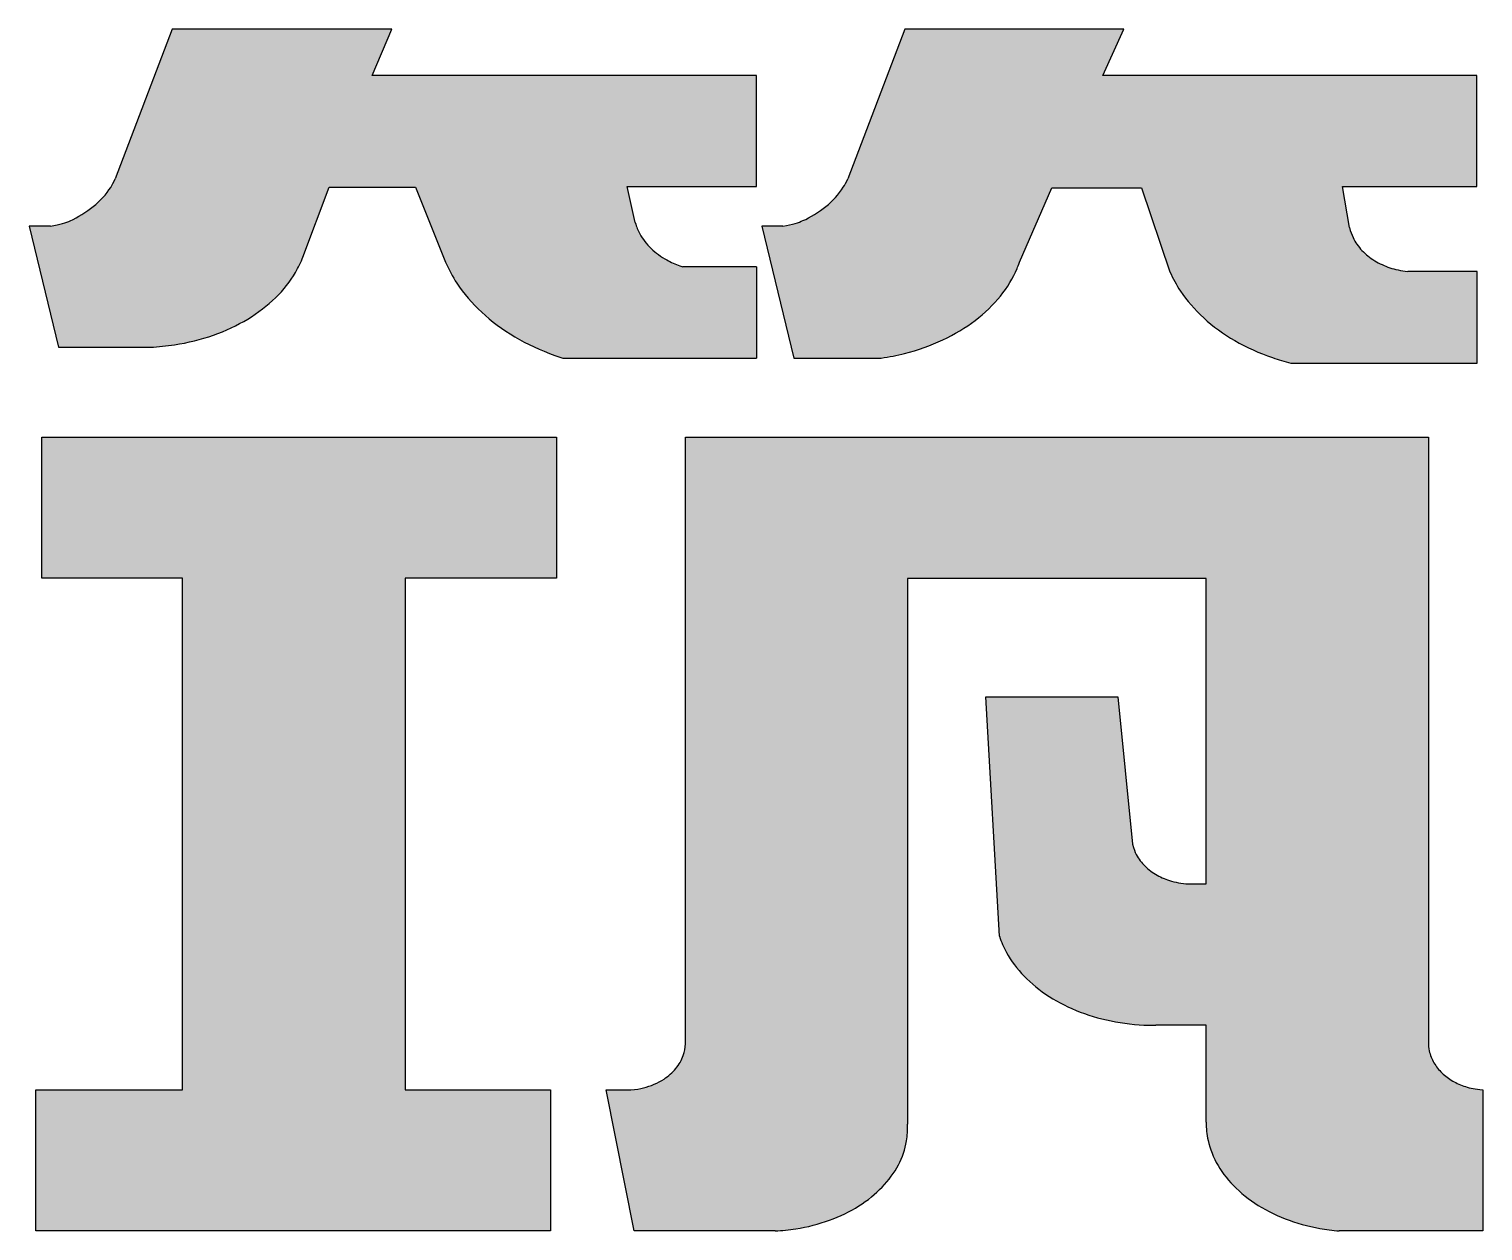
# Model space of a CAD drawing. Extents: x -173215 to 463891, y -864580 to -620646.
# Drawn here: x -131315.3 to -131037.2, y -701336.2 to -701106.4 of the extents above; entities that cross this region are included whole.
import ezdxf

# ---------------------------------------------------------------- set-up
doc = ezdxf.new("R2010")
doc.units = 0
doc.header["$LTSCALE"] = 500
doc.header["$MEASUREMENT"] = 0
doc.layers.get('0').update_dxf_attribs({"linetype": 'CONTINUOUS'})
doc.layers.add('WALL', color=6, linetype='CONTINUOUS')
doc.layers.add('图框', color=4, linetype='CONTINUOUS')

# ---------------------------------------------------------------- blocks, each defined once
blk = doc.blocks.new('A3')
h = blk.add_hatch(color=0)
h.dxf.hatch_style = 1
edge = h.paths.add_edge_path()
edge.add_line((500350.7362476825, 391799.809424124), (500252.4344645858, 391799.809424124))
edge.add_line((500252.4344645858, 391799.809424124), (500258.0016742373, 391812.8942579019))
edge.add_line((500258.0016742373, 391812.8942579019), (500200.4233490197, 391812.8942579019))
edge.add_line((500200.4233490197, 391812.8942579019), (500185.4919817294, 391770.7561525796))
edge.add_spline(control_points=[(500185.4919817296, 391770.7561525801), (500185.0648699941, 391769.7523328283), (500184.6944477793, 391769.0303950408), (500183.0891259094, 391766.319845086), (500181.5340263399, 391764.4946143008), (500177.8840096221, 391761.3514562349), (500175.6026984995, 391759.8251389228), (500172.5845146954, 391758.4450409476), (500170.9933196267, 391757.8367935419), (500168.4392073708, 391757.3886021954)], knot_values=[1.913981991887256, 1.913981991887256, 1.913981991887256, 1.913981991887256, 2.0205364968593, 2.0205364968593, 2.32667950183281, 2.32667950183281, 2.632822506806321, 2.632822506806321, 2.805678692886974, 2.805678692886974, 2.805678692886974, 2.805678692886974], degree=3, periodic=0)
edge.add_line((500168.4392073708, 391757.3886021954), (500162.8381512276, 391757.3886021954))
edge.add_line((500162.8381512276, 391757.3886021954), (500171.2704529793, 391720.2404973428))
edge.add_line((500171.2704529793, 391720.2404973428), (500194.258721563, 391720.2404973428))
edge.add_spline(control_points=[(500194.258721563, 391720.2404973428), (500196.3356983431, 391720.5662575588), (500198.38354502, 391721.0025241932), (500203.9028708186, 391722.4990515804), (500207.2717576499, 391723.7826231156), (500213.5151583958, 391726.9228202238), (500216.3891558347, 391728.7791000956), (500221.4864247461, 391732.9421245944), (500223.7093516237, 391735.2482201917), (500227.3989190877, 391740.1658669903), (500228.8657670232, 391742.7766240212), (500230.1275260596, 391745.9706307523), (500230.3121320927, 391746.4762772335), (500230.5692643956, 391747.2180648338)], knot_values=[1.764384329628812, 1.764384329628812, 1.764384329628812, 1.764384329628812, 1.897574443698574, 1.897574443698574, 2.132054227379785, 2.132054227379785, 2.366534011060996, 2.366534011060996, 2.601013794742208, 2.601013794742208, 2.835493578423419, 2.835493578423419, 2.879303614321371, 2.879303614321371, 2.879303614321371, 2.879303614321371], degree=3, periodic=0)
edge.add_line((500230.5692643956, 391747.2180648338), (500239.1053960189, 391768.2161002401))
edge.add_line((500239.1053960189, 391768.2161002401), (500262.6241784958, 391768.21610024))
edge.add_line((500262.6241784958, 391768.21610024), (500270.1092045364, 391744.5479810276))
edge.add_spline(control_points=[(500270.1092045359, 391744.5479810286), (500270.8532098537, 391742.6923271146), (500271.7732274854, 391740.8732915264), (500274.5200321245, 391736.4298056546), (500276.5708034689, 391733.8794787516), (500281.3750144038, 391729.18150617), (500284.1282822807, 391727.0345103433), (500290.20333859, 391723.2726456037), (500293.524703665, 391721.6581782289), (500298.6098076169, 391719.78114494), (500300.2152985754, 391719.2652389858), (500301.8510680695, 391718.814817949)], knot_values=[3.451972412912792, 3.451972412912792, 3.451972412912792, 3.451972412912792, 3.600855896273806, 3.600855896273806, 3.827267717809241, 3.827267717809241, 4.053679539344676, 4.053679539344676, 4.280091360880111, 4.280091360880111, 4.380902964429768, 4.380902964429768, 4.380902964429768, 4.380902964429768], degree=3, periodic=0)
edge.add_line((500301.8510680693, 391718.814817949), (500350.7770691944, 391718.814817949))
edge.add_line((500350.7770691944, 391718.814817949), (500350.7770691945, 391744.6453747216))
edge.add_line((500350.7770691945, 391744.6453747216), (500332.6194340185, 391744.6453747214))
edge.add_spline(control_points=[(500332.6194340184, 391744.6453747214), (500330.6663993344, 391744.8661487424), (500329.2543734913, 391745.2014573335), (500326.4813353379, 391746.1854543704), (500325.1270032026, 391746.8501288008), (500322.6455462347, 391748.4790671042), (500321.5182945992, 391749.4438225316), (500319.5873570913, 391751.6353993659), (500318.7842562207, 391752.8631482919), (500317.8213154489, 391755.0114029612), (500317.5333693259, 391755.8753414472), (500317.2933338234, 391756.9933359866)], knot_values=[3.316736117374385, 3.316736117374385, 3.316736117374385, 3.316736117374385, 3.572670030109532, 3.572670030109532, 3.842337916763282, 3.842337916763282, 4.112005803417031, 4.112005803417031, 4.38167369007078, 4.38167369007078, 4.550841131400879, 4.550841131400879, 4.550841131400879, 4.550841131400879], degree=3, periodic=0)
edge.add_line((500317.2933338234, 391756.9933359866), (500315.4494417706, 391768.5553204695))
edge.add_line((500315.4494417706, 391768.5553204695), (500350.7362476825, 391768.5553204695))
edge.add_line((500350.7362476825, 391768.5553204695), (500350.7362476825, 391799.809424124))
edge = h.paths.add_edge_path()
edge.add_line((500161.4454889844, 391799.8157869889), (500060.5138619012, 391799.815786989))
edge.add_line((500060.5138619012, 391799.815786989), (500065.6728564327, 391812.887497358))
edge.add_line((500065.6728564327, 391812.887497358), (500007.9558789501, 391812.887497358))
edge.add_line((500007.9558789501, 391812.887497358), (499993.0245116599, 391770.7493920357))
edge.add_spline(control_points=[(499993.02451166, 391770.7493920362), (499992.5973999246, 391769.7455722844), (499992.2269777097, 391769.0236344969), (499990.62165584, 391766.3130845421), (499989.0665562705, 391764.4878537569), (499985.4165395526, 391761.344695691), (499983.13522843, 391759.8183783789), (499980.1170446259, 391758.4382804037), (499978.5258495572, 391757.8300329979), (499975.9717373013, 391757.3818416515)], knot_values=[1.913981991887256, 1.913981991887256, 1.913981991887256, 1.913981991887256, 2.0205364968593, 2.0205364968593, 2.32667950183281, 2.32667950183281, 2.632822506806321, 2.632822506806321, 2.805678692886974, 2.805678692886974, 2.805678692886974, 2.805678692886974], degree=3, periodic=0)
edge.add_line((499975.9717373013, 391757.3818416515), (499970.3706811582, 391757.3818416515))
edge.add_line((499970.3706811582, 391757.3818416515), (499978.1027325639, 391723.3186564381))
edge.add_line((499978.1027325639, 391723.3186564381), (500002.3855160219, 391723.319593503))
edge.add_spline(control_points=[(500002.3855160223, 391723.3195935031), (500004.4729015435, 391723.4248038848), (500006.5504224415, 391723.6461460991), (500012.1209515667, 391724.5578147264), (500015.5516490491, 391725.4726493876), (500022.0187774144, 391727.9145492635), (500025.0546465025, 391729.4413677734), (500030.554170945, 391733.0004653303), (500033.0173300148, 391735.0322120046), (500037.2400004396, 391739.4628206783), (500038.9994106847, 391741.8608332469), (500041.1415100656, 391745.7797382771), (500041.7903987693, 391747.2261388051), (500042.3134001381, 391748.6948025258)], knot_values=[-1.507879923776892, -1.507879923776892, -1.507879923776892, -1.507879923776892, -1.369006521677572, -1.369006521677572, -1.129812443247005, -1.129812443247005, -0.8906183648164383, -0.8906183648164383, -0.6514242863858715, -0.6514242863858715, -0.4122302079553046, -0.4122302079553046, -0.2775329996258096, -0.2775329996258096, -0.2775329996258096, -0.2775329996258096], degree=3, periodic=0)
edge.add_line((500042.3134001381, 391748.6948025258), (500049.1960194584, 391768.3791486505))
edge.add_line((500049.1960194584, 391768.3791486505), (500071.8995836061, 391768.3791486505))
edge.add_line((500071.8995836061, 391768.3791486505), (500079.8071321857, 391747.2345748204))
edge.add_spline(control_points=[(500079.8071321857, 391747.2345748204), (500080.6098585349, 391745.2094518323), (500081.6040427562, 391743.224431906), (500084.5486243971, 391738.4180996901), (500086.7299050916, 391735.6736649769), (500091.8343768496, 391730.6079696513), (500094.7574042578, 391728.2873309713), (500101.2075281786, 391724.2027578747), (500104.7342178267, 391722.4392183817), (500109.1691457467, 391720.7392390877), (500109.8718364544, 391720.4840568581), (500110.5812125763, 391720.2404973428)], knot_values=[0.3070766519094694, 0.3070766519094694, 0.3070766519094694, 0.3070766519094694, 0.4557100273031296, 0.4557100273031296, 0.6784638092544576, 0.6784638092544576, 0.9012175912057856, 0.9012175912057856, 1.123971373157114, 1.123971373157114, 1.165392732405084, 1.165392732405084, 1.165392732405084, 1.165392732405084], degree=3, periodic=0)
edge.add_line((500110.5812125763, 391720.2404973428), (500161.4454889844, 391720.2404973428))
edge.add_line((500161.4454889844, 391720.2404973428), (500161.4454889844, 391745.9799856127))
edge.add_line((500161.4454889844, 391745.9799856127), (500142.0904625133, 391745.9799856129))
edge.add_line((500142.0904625133, 391745.9799856129), (500141.3106573218, 391746.244189597))
edge.add_spline(control_points=[(500141.3106573221, 391746.2441895969), (500140.1290317965, 391746.6963774536), (500138.9927663443, 391747.2428002469), (500136.3996873705, 391748.7810185276), (500135.0085443, 391749.864199858), (500132.6003608788, 391752.3448960612), (500131.5837609993, 391753.7433260839), (500130.3410186822, 391756.1766185993), (500129.9612878105, 391757.1388732079), (500129.616445475, 391758.3952298527)], knot_values=[0.2221374783906633, 0.2221374783906633, 0.2221374783906633, 0.2221374783906633, 0.4139965354346743, 0.4139965354346743, 0.6864343173637044, 0.6864343173637044, 0.9588720992927346, 0.9588720992927346, 1.124615314517874, 1.124615314517874, 1.124615314517874, 1.124615314517874], degree=3, periodic=0)
edge.add_line((500129.616445475, 391758.3952298527), (500127.4875028208, 391768.5704322735))
edge.add_line((500127.4875028208, 391768.5704322735), (500161.4454889844, 391768.5704322735))
edge.add_line((500161.4454889844, 391768.5704322735), (500161.4454889844, 391799.8157869889))
h.paths.add_polyline_path([(500108.9448016607, 391697.9582519457), (499973.7457529049, 391697.9582519457), (499973.7457529047, 391658.2713640388), (500010.7187816536, 391658.2713640388), (500010.7187816536, 391514.1609370724), (499972.163567406, 391514.1609370724), (499972.163567406, 391474.4338835814), (500107.3415015867, 391474.4338835815), (500107.3415015867, 391514.1609370724), (500069.1522733084, 391514.1609370724), (500069.1522733083, 391658.2713640388), (500108.9448016607, 391658.2713640388)])
h = blk.add_hatch(color=0)
h.dxf.hatch_style = 1
edge = h.paths.add_edge_path()
edge.add_line((500337.9999359444, 391697.9204724362), (500142.8383090024, 391697.9204724362))
edge.add_line((500142.8383090024, 391697.9204724362), (500142.8383090023, 391527.129471858))
edge.add_spline(control_points=[(500142.8383090023, 391527.1294718573), (500142.8007537989, 391526.0127329059), (500142.5995785238, 391524.9021746598), (500141.8042496073, 391522.5015642116), (500141.1215874806, 391521.2433748238), (500139.3926953956, 391519.0009148798), (500138.3478003097, 391518.015278125), (500135.5741582963, 391516.0512352253), (500133.7361365276, 391515.2136289327), (500130.8293181593, 391514.441050507), (500129.8351971364, 391514.2637994317), (500128.4513456605, 391514.149802059)], knot_values=[1.689656553801314, 1.689656553801314, 1.689656553801314, 1.689656553801314, 1.921912904370324, 1.921912904370324, 2.215497155447602, 2.215497155447602, 2.509081406524881, 2.509081406524881, 2.91286968239028, 2.91286968239028, 3.11476382032298, 3.11476382032298, 3.11476382032298, 3.11476382032298], degree=3, periodic=0)
edge.add_line((500128.4513456605, 391514.149802059), (500122.0173378873, 391514.149802059))
edge.add_line((500122.0173378873, 391514.149802059), (500129.3040673984, 391474.423146247))
edge.add_line((500129.3040673984, 391474.423146247), (500166.3918674408, 391474.423146247))
edge.add_spline(control_points=[(500166.3918674408, 391474.423146247), (500168.2146746208, 391474.5144561964), (500170.0284632843, 391474.7111408222), (500174.8705246179, 391475.5238624323), (500177.8409236319, 391476.340211271), (500183.4135837089, 391478.5161162437), (500186.0152481335, 391479.8753924616), (500190.6874330468, 391483.0320834747), (500192.7574459175, 391484.8288710456), (500196.2521119809, 391488.7266049089), (500197.6767871091, 391490.8265780173), (500199.8246922816, 391495.1923437113), (500200.548854087, 391497.4576213821), (500201.0958288231, 391501.2773862375), (500201.1932629581, 391502.8094906984), (500201.173265973, 391504.5253178105)], knot_values=[-1.50826705253531, -1.50826705253531, -1.50826705253531, -1.50826705253531, -1.363988265852988, -1.363988265852988, -1.11673340194326, -1.11673340194326, -0.8694785380335325, -0.8694785380335325, -0.6222236741238045, -0.6222236741238045, -0.3749688102140766, -0.3749688102140766, -0.1277139463043486, -0.1277139463043486, 0.0368966947681475, 0.0368966947681475, 0.0368966947681475, 0.0368966947681475], degree=3, periodic=0)
edge.add_line((500201.173265973, 391504.5253178105), (500201.1732659729, 391658.1810908944))
edge.add_line((500201.1732659729, 391658.1810908944), (500279.6283803768, 391658.1810908944))
edge.add_line((500279.6283803768, 391658.1810908944), (500279.6283803769, 391572.1424847262))
edge.add_line((500279.6283803769, 391572.1424847262), (500275.5515703323, 391572.1424847262))
edge.add_spline(control_points=[(500275.5515703344, 391572.1424847261), (500273.828098754, 391572.1755858107), (500272.1100465621, 391572.445858026), (500269.1571404556, 391573.3538224248), (500267.8929201229, 391573.9103825965), (500265.5583788725, 391575.3115375483), (500264.487855576, 391576.1566112186), (500262.633843931, 391578.1058818508), (500261.8508231905, 391579.2111330331), (500260.8944886677, 391581.1619820886), (500260.6027825208, 391581.9483974489), (500260.2900031027, 391583.3749950261)], knot_values=[0.2010898266228165, 0.2010898266228165, 0.2010898266228165, 0.2010898266228165, 0.5440312813197916, 0.5440312813197916, 0.8207353863225986, 0.8207353863225986, 1.097439491325406, 1.097439491325406, 1.374143596328212, 1.374143596328212, 1.546793372678302, 1.546793372678302, 1.546793372678302, 1.546793372678302], degree=3, periodic=0)
edge.add_line((500260.2900031027, 391583.3749950261), (500256.4421676604, 391624.826267712))
edge.add_line((500256.4421676604, 391624.826267712), (500221.7549724725, 391624.826267712))
edge.add_line((500221.7549724725, 391624.826267712), (500225.3195045989, 391557.3888265563))
edge.add_spline(control_points=[(500225.3195045989, 391557.3888265563), (500225.7904082204, 391555.8384270633), (500226.4096943373, 391554.3097466793), (500228.3696414335, 391550.4872158236), (500229.9214602889, 391548.2474425842), (500233.6782874797, 391544.0832895609), (500235.8832823723, 391542.1597041344), (500240.8355150411, 391538.7564291217), (500243.5823294434, 391537.2772653393), (500249.4627194068, 391534.8651214663), (500252.5957905981, 391533.9323919449), (500259.063628897, 391532.6777645195), (500262.3979088211, 391532.3559606746), (500265.93661357, 391532.350385103), (500266.1399611713, 391532.3512346022), (500266.3830117321, 391532.3534511206)], knot_values=[3.379943311272359, 3.379943311272359, 3.379943311272359, 3.379943311272359, 3.530851130451408, 3.530851130451408, 3.766764801760415, 3.766764801760415, 4.002678473069421, 4.002678473069421, 4.238592144378428, 4.238592144378428, 4.474505815687435, 4.474505815687435, 4.710419486996441, 4.710419486996441, 4.724802264451266, 4.724802264451266, 4.724802264451266, 4.724802264451266], degree=3, periodic=0)
edge.add_line((500266.3830117321, 391532.3534511206), (500279.6283803769, 391532.3534511206))
edge.add_line((500279.6283803769, 391532.3534511206), (500279.6283803769, 391505.0586054164))
edge.add_spline(control_points=[(500279.6283803769, 391505.0586054164), (500279.6073579395, 391503.3029898512), (500279.7721829792, 391501.5948200822), (500280.6197014761, 391497.5006811285), (500281.4926027215, 391495.1319946767), (500283.9684466888, 391490.5907703539), (500285.5721990662, 391488.4189115866), (500289.4423189969, 391484.416797764), (500291.7085806577, 391482.5875005779), (500296.7757301618, 391479.407552607), (500299.576064696, 391478.0574769951), (500305.5347456594, 391475.939976002), (500308.6924809574, 391475.1728005605), (500312.8080549508, 391474.6047100296), (500313.6957696868, 391474.5066895647), (500314.5868747084, 391474.4326905442)], knot_values=[3.131879078550427, 3.131879078550427, 3.131879078550427, 3.131879078550427, 3.305709349233814, 3.305709349233814, 3.552873153424535, 3.552873153424535, 3.800036957615257, 3.800036957615257, 4.047200761805978, 4.047200761805978, 4.2943645659967, 4.2943645659967, 4.541528370187422, 4.541528370187422, 4.60895885110196, 4.60895885110196, 4.60895885110196, 4.60895885110196], degree=3, periodic=0)
edge.add_line((500314.5868747079, 391474.4326905442), (500352.3226560965, 391474.4326905442))
edge.add_line((500352.3226560965, 391474.4326905442), (500352.3226560965, 391514.1493956996))
edge.add_spline(control_points=[(500352.1870146413, 391514.1657092209), (500350.395526137, 391514.3247701385), (500349.0205671102, 391514.6230726694), (500346.5480803172, 391515.4778491632), (500345.4367859541, 391516.0003029997), (500343.3741041879, 391517.2773207814), (500342.4225926999, 391518.0321969861), (500340.747920724, 391519.7531644984), (500340.0250063171, 391520.7199013982), (500338.8821932036, 391522.8189579852), (500338.4634041617, 391523.9515624964), (500338.0662864249, 391525.9193015143), (500337.9897110711, 391526.7329952131), (500338.0002737818, 391527.5456554104)], knot_values=[3.131194870954566, 3.131194870954566, 3.131194870954566, 3.131194870954566, 3.414867651241892, 3.414867651241892, 3.66557266302944, 3.66557266302944, 3.916277674816989, 3.916277674816989, 4.166982686604538, 4.166982686604538, 4.417687698392087, 4.417687698392087, 4.588155578702738, 4.588155578702738, 4.588155578702738, 4.588155578702738], degree=3, periodic=0)
edge.add_line((500338.0002737818, 391527.5456554104), (500337.9999359444, 391697.9204724362))
at = {"layer": 'WALL', "color": 0}
for p, q in [((500007.9558789501, 391812.887497358), (499993.02451166, 391770.7493920362)), ((500065.6728564327, 391812.887497358), (500007.9558789501, 391812.887497358)), ((500060.5138619012, 391799.815786989), (500065.6728564327, 391812.887497358)), ((500200.4233490197, 391812.8942579019), (500185.4919817296, 391770.7561525801)), ((500258.0016742373, 391812.8942579019), (500200.4233490197, 391812.8942579019)), ((500252.4344645858, 391799.809424124), (500258.0016742373, 391812.8942579019)), ((500161.4454889844, 391799.8157869889), (500060.5138619012, 391799.815786989)), ((500161.4454889844, 391768.5704322735), (500161.4454889844, 391799.8157869889)), ((500350.7362476825, 391799.809424124), (500252.4344645858, 391799.809424124)), ((500350.7362476825, 391768.5553204695), (500350.7362476825, 391799.809424124)), ((500042.3097321751, 391748.6843121225), (500049.1960194584, 391768.3791486505)), ((500049.1960194584, 391768.3791486505), (500071.8995836061, 391768.3791486505)), ((500071.8995836061, 391768.3791486505), (500079.8071321857, 391747.2345748204)), ((500129.616445475, 391758.3952298527), (500127.4875028208, 391768.5704322735)), ((500127.4875028208, 391768.5704322735), (500161.4454889844, 391768.5704322735)), ((500230.5692643956, 391747.2180648338), (500239.1053960189, 391768.2161002401)), ((500239.1053960189, 391768.2161002401), (500262.6241784958, 391768.21610024)), ((500262.6241784958, 391768.21610024), (500270.1092045362, 391744.5479810279)), ((500315.4494417706, 391768.5553204695), (500350.7362476825, 391768.5553204695)), ((500317.2933338234, 391756.9933359866), (500315.4494417706, 391768.5553204695)), ((499975.9717373013, 391757.3818416515), (499970.3706811582, 391757.3818416515)), ((499970.3706811582, 391757.3818416515), (499978.1027325639, 391723.3186564381)), ((500162.8381512276, 391757.3886021954), (500171.2704529793, 391720.2404973428)), ((500168.4392073708, 391757.3886021954), (500162.8381512276, 391757.3886021954)), ((500141.3106573221, 391746.2441895969), (500142.0904625133, 391745.9799856129)), ((500161.4454889845, 391745.9799856127), (500142.0904625133, 391745.9799856129)), ((500161.4454889844, 391745.9799856129), (500161.4454889844, 391720.2404973427)), ((500350.7770691945, 391744.6453747216), (500332.6194340184, 391744.6453747214)), ((500350.7770691944, 391718.814817949), (500350.7770691945, 391744.6453747216)), ((499978.1027325639, 391723.3186564381), (500002.4844510914, 391723.3195973209)), ((500110.5812125763, 391720.2404973428), (500161.4454889844, 391720.2404973428)), ((500171.2704529793, 391720.2404973428), (500194.258721563, 391720.2404973428)), ((500301.8510680695, 391718.814817949), (500350.7770691944, 391718.814817949)), ((499973.7457529047, 391658.2713640388), (499973.7457529049, 391697.9582519457)), ((499973.7457529049, 391697.9582519457), (500108.9448016607, 391697.9582519457)), ((500108.9448016607, 391697.9582519457), (500108.9448016607, 391658.2713640388)), ((500142.8383090023, 391527.1294718573), (500142.8383090024, 391697.9204724362)), ((500142.8383090024, 391697.9204724362), (500337.9999359444, 391697.9204724362)), ((500337.9999359444, 391697.9204724362), (500338.0002737818, 391527.5456554104)), ((500010.7187816536, 391658.2713640388), (499973.7457529047, 391658.2713640388)), ((500010.7187816536, 391514.1609370724), (500010.7187816536, 391658.2713640388)), ((500108.9448016607, 391658.2713640388), (500069.1522733083, 391658.2713640388)), ((500069.1522733083, 391658.2713640388), (500069.1522733084, 391514.1609370724)), ((500279.6283803768, 391658.1810908944), (500201.1732659729, 391658.1810908944)), ((500201.1732659729, 391658.1810908944), (500201.173265973, 391504.5253178105)), ((500279.6283803769, 391572.1424847262), (500279.6283803768, 391658.1810908944)), ((500221.7549724725, 391624.826267712), (500256.4421676604, 391624.826267712)), ((500225.3195045989, 391557.3888265563), (500221.7549724725, 391624.826267712)), ((500256.4421676604, 391624.826267712), (500260.2900031027, 391583.3749950261)), ((500275.5515703345, 391572.1424847262), (500279.6283803769, 391572.1424847262)), ((500279.6283803769, 391532.3534511206), (500266.3830117321, 391532.3534511206)), ((500279.6283803769, 391505.0586054164), (500279.6283803769, 391532.3534511206)), ((499972.163567406, 391474.4338835814), (499972.163567406, 391514.1609370724)), ((499972.163567406, 391514.1609370724), (500010.7187816536, 391514.1609370724)), ((500069.1522733084, 391514.1609370724), (500107.3415015867, 391514.1609370724)), ((500107.3415015867, 391514.1609370724), (500107.3415015867, 391474.4338835815)), ((500129.3040673984, 391474.423146247), (500122.0173378873, 391514.149802059)), ((500122.0173378873, 391514.149802059), (500128.4513456605, 391514.149802059)), ((500352.1870146413, 391514.1657092209), (500352.3226560965, 391514.1657092209)), ((500352.3226560965, 391514.1657092209), (500352.3226560965, 391474.4326905442)), ((500107.3415015867, 391474.4338835815), (499972.163567406, 391474.4338835814)), ((500166.3918674408, 391474.423146247), (500129.3040673982, 391474.423146247)), ((500352.3226560965, 391474.4326905442), (500314.5868747084, 391474.4326905442))]:
    blk.add_line(p, q, dxfattribs=at)
for points, knots in [([(499975.9717373013, 391757.3818416515), (499978.5258495572, 391757.8300329979), (499980.1170446259, 391758.4382804037), (499983.13522843, 391759.8183783789), (499985.4165395526, 391761.344695691), (499989.0665562705, 391764.4878537569), (499990.62165584, 391766.3130845421), (499992.2269777097, 391769.0236344969), (499992.5973999246, 391769.7455722844), (499993.02451166, 391770.7493920362)], [1.913981991887255, 1.913981991887255, 1.913981991887255, 1.913981991887255, 2.086838177967909, 2.086838177967909, 2.392981182941419, 2.392981182941419, 2.69912418791493, 2.69912418791493, 2.805678692886974, 2.805678692886974, 2.805678692886974, 2.805678692886974]), ([(500168.4392073708, 391757.3886021954), (500170.9933196267, 391757.8367935419), (500172.5845146954, 391758.4450409476), (500175.6026984995, 391759.8251389228), (500177.8840096221, 391761.3514562349), (500181.5340263399, 391764.4946143008), (500183.0891259094, 391766.319845086), (500184.6944477793, 391769.0303950408), (500185.0648699941, 391769.7523328283), (500185.4919817296, 391770.7561525801)], [1.913981991887255, 1.913981991887255, 1.913981991887255, 1.913981991887255, 2.086838177967909, 2.086838177967909, 2.392981182941419, 2.392981182941419, 2.69912418791493, 2.69912418791493, 2.805678692886974, 2.805678692886974, 2.805678692886974, 2.805678692886974]), ([(500129.616445475, 391758.3952298527), (500129.9612878105, 391757.1388732079), (500130.3410186822, 391756.1766185993), (500131.5837609993, 391753.7433260839), (500132.6003608788, 391752.3448960612), (500135.0085443, 391749.864199858), (500136.3996873705, 391748.7810185276), (500138.9927663443, 391747.2428002469), (500140.1290317965, 391746.6963774536), (500141.3106573221, 391746.2441895969)], [0.2221374783906633, 0.2221374783906633, 0.2221374783906633, 0.2221374783906633, 0.3878806936158026, 0.3878806936158026, 0.6603184755448328, 0.6603184755448328, 0.9327562574738629, 0.9327562574738629, 1.124615314517874, 1.124615314517874, 1.124615314517874, 1.124615314517874]), ([(500317.2933338234, 391756.9933359866), (500317.5333693259, 391755.8753414472), (500317.8213154489, 391755.0114029612), (500318.7842562207, 391752.8631482919), (500319.5873570913, 391751.6353993659), (500321.5182945992, 391749.4438225316), (500322.6455462347, 391748.4790671042), (500325.1270032026, 391746.8501288008), (500326.4813353379, 391746.1854543704), (500329.2543734913, 391745.2014573335), (500330.6663993344, 391744.8661487424), (500332.6194340184, 391744.6453747214)], [3.316736117374385, 3.316736117374385, 3.316736117374385, 3.316736117374385, 3.485903558704483, 3.485903558704483, 3.755571445358232, 3.755571445358232, 4.025239332011981, 4.025239332011981, 4.294907218665731, 4.294907218665731, 4.550841131400879, 4.550841131400879, 4.550841131400879, 4.550841131400879]), ([(500002.2900385499, 391723.3148624867), (500004.4095479334, 391723.4180812605), (500006.51922692, 391723.6410406634), (500012.1209515667, 391724.5578147264), (500015.5516490491, 391725.4726493876), (500022.0187774144, 391727.9145492635), (500025.0546465025, 391729.4413677734), (500030.554170945, 391733.0004653303), (500033.0173300148, 391735.0322120046), (500037.2400004396, 391739.4628206783), (500038.9994106847, 391741.8608332469), (500041.1432287749, 391745.7828826031), (500041.7932885057, 391747.23258168), (500042.3168926731, 391748.7046156624)], [-1.50999713956545, -1.50999713956545, -1.50999713956545, -1.50999713956545, -1.369006521677572, -1.369006521677572, -1.129812443247005, -1.129812443247005, -0.8906183648164383, -0.8906183648164383, -0.6514242863858715, -0.6514242863858715, -0.4122302079553046, -0.4122302079553046, -0.2772330086703283, -0.2772330086703283, -0.2772330086703283, -0.2772330086703283]), ([(500079.8071321857, 391747.2345748204), (500080.6098585349, 391745.2094518323), (500081.6040427562, 391743.224431906), (500084.5486243971, 391738.4180996901), (500086.7299050916, 391735.6736649769), (500091.8343768496, 391730.6079696513), (500094.7574042578, 391728.2873309713), (500101.2075281786, 391724.2027578747), (500104.7342178267, 391722.4392183817), (500109.1691457467, 391720.7392390877), (500109.8718364544, 391720.4840568581), (500110.5812125763, 391720.2404973428)], [0.3070766519094694, 0.3070766519094694, 0.3070766519094694, 0.3070766519094694, 0.4557100273031296, 0.4557100273031296, 0.6784638092544576, 0.6784638092544576, 0.9012175912057856, 0.9012175912057856, 1.123971373157114, 1.123971373157114, 1.165392732405084, 1.165392732405084, 1.165392732405084, 1.165392732405084]), ([(500194.258721563, 391720.2404973428), (500196.3356983431, 391720.5662575588), (500198.38354502, 391721.0025241932), (500203.9028708186, 391722.4990515804), (500207.2717576499, 391723.7826231156), (500213.5151583958, 391726.9228202238), (500216.3891558347, 391728.7791000956), (500221.4864247461, 391732.9421245944), (500223.7093516237, 391735.2482201917), (500227.3989190877, 391740.1658669903), (500228.8657670232, 391742.7766240212), (500230.1275260596, 391745.9706307523), (500230.3121320927, 391746.4762772335), (500230.5692643956, 391747.2180648338)], [1.764384329628812, 1.764384329628812, 1.764384329628812, 1.764384329628812, 1.897574443698574, 1.897574443698574, 2.132054227379785, 2.132054227379785, 2.366534011060996, 2.366534011060996, 2.601013794742208, 2.601013794742208, 2.835493578423419, 2.835493578423419, 2.879303614321371, 2.879303614321371, 2.879303614321371, 2.879303614321371]), ([(500270.1092045359, 391744.5479810286), (500270.8532098537, 391742.6923271146), (500271.7732274854, 391740.8732915264), (500274.5200321245, 391736.4298056546), (500276.5708034689, 391733.8794787516), (500281.3750144038, 391729.18150617), (500284.1282822807, 391727.0345103433), (500290.20333859, 391723.2726456037), (500293.524703665, 391721.6581782289), (500298.6098076169, 391719.78114494), (500300.2152985754, 391719.2652389858), (500301.8510680695, 391718.814817949)], [3.451972412912792, 3.451972412912792, 3.451972412912792, 3.451972412912792, 3.600855896273806, 3.600855896273806, 3.827267717809241, 3.827267717809241, 4.053679539344676, 4.053679539344676, 4.280091360880111, 4.280091360880111, 4.380902964429768, 4.380902964429768, 4.380902964429768, 4.380902964429768]), ([(500260.2900031027, 391583.3749950261), (500260.6027825208, 391581.9483974489), (500260.8944886677, 391581.1619820886), (500261.8508231905, 391579.2111330331), (500262.633843931, 391578.1058818508), (500264.487855576, 391576.1566112186), (500265.5583788725, 391575.3115375483), (500267.8929201229, 391573.9103825965), (500269.1571404556, 391573.3538224248), (500272.1100465621, 391572.445858026), (500273.828098754, 391572.1755858107), (500275.5515703344, 391572.1424847261)], [0.2010898266228165, 0.2010898266228165, 0.2010898266228165, 0.2010898266228165, 0.3737396029729061, 0.3737396029729061, 0.650443707975713, 0.650443707975713, 0.92714781297852, 0.92714781297852, 1.203851917981327, 1.203851917981327, 1.546793372678302, 1.546793372678302, 1.546793372678302, 1.546793372678302]), ([(500225.3195045989, 391557.3888265563), (500225.7904082204, 391555.8384270633), (500226.4096943373, 391554.3097466793), (500228.3696414335, 391550.4872158236), (500229.9214602889, 391548.2474425842), (500233.6782874797, 391544.0832895609), (500235.8832823723, 391542.1597041344), (500240.8355150411, 391538.7564291217), (500243.5823294434, 391537.2772653393), (500249.4627194068, 391534.8651214663), (500252.5957905981, 391533.9323919449), (500259.063628897, 391532.6777645195), (500262.3979088211, 391532.3559606746), (500265.93661357, 391532.350385103), (500266.1399611713, 391532.3512346022), (500266.3830117321, 391532.3534511206)], [3.379943311272359, 3.379943311272359, 3.379943311272359, 3.379943311272359, 3.530851130451408, 3.530851130451408, 3.766764801760415, 3.766764801760415, 4.002678473069421, 4.002678473069421, 4.238592144378428, 4.238592144378428, 4.474505815687435, 4.474505815687435, 4.710419486996441, 4.710419486996441, 4.724802264451266, 4.724802264451266, 4.724802264451266, 4.724802264451266]), ([(500338.0002737818, 391527.5456554104), (500337.9897110711, 391526.7329952131), (500338.0662864249, 391525.9193015143), (500338.4634041617, 391523.9515624964), (500338.8821932036, 391522.8189579852), (500340.0250063171, 391520.7199013982), (500340.747920724, 391519.7531644984), (500342.4225926999, 391518.0321969861), (500343.3741041879, 391517.2773207814), (500345.4367859541, 391516.0003029997), (500346.5480803172, 391515.4778491632), (500349.0205671102, 391514.6230726694), (500350.395526137, 391514.3247701385), (500352.1870146413, 391514.1657092209)], [3.131194870954566, 3.131194870954566, 3.131194870954566, 3.131194870954566, 3.301662751265217, 3.301662751265217, 3.552367763052766, 3.552367763052766, 3.803072774840315, 3.803072774840315, 4.053777786627863, 4.053777786627863, 4.304482798415412, 4.304482798415412, 4.588155578702738, 4.588155578702738, 4.588155578702738, 4.588155578702738]), ([(500128.4513456605, 391514.149802059), (500129.8351971364, 391514.2637994317), (500130.8293181593, 391514.441050507), (500133.7361365276, 391515.2136289327), (500135.5741582963, 391516.0512352253), (500138.3478003097, 391518.015278125), (500139.3926953956, 391519.0009148798), (500141.1215874806, 391521.2433748238), (500141.8042496073, 391522.5015642116), (500142.5995785238, 391524.9021746598), (500142.8007537989, 391526.0127329059), (500142.8383090023, 391527.1294718573)], [1.689656553801314, 1.689656553801314, 1.689656553801314, 1.689656553801314, 1.891550691734014, 1.891550691734014, 2.295338967599414, 2.295338967599414, 2.588923218676692, 2.588923218676692, 2.88250746975397, 2.88250746975397, 3.11476382032298, 3.11476382032298, 3.11476382032298, 3.11476382032298]), ([(500279.6283803769, 391505.0586054164), (500279.6073579395, 391503.3029898512), (500279.7721829792, 391501.5948200822), (500280.6197014761, 391497.5006811285), (500281.4926027215, 391495.1319946767), (500283.9684466888, 391490.5907703539), (500285.5721990662, 391488.4189115866), (500289.4423189969, 391484.416797764), (500291.7085806577, 391482.5875005779), (500296.7757301618, 391479.407552607), (500299.576064696, 391478.0574769951), (500305.5347456594, 391475.939976002), (500308.6924809574, 391475.1728005605), (500312.8080549508, 391474.6047100296), (500313.6957696868, 391474.5066895647), (500314.5868747084, 391474.4326905442)], [3.131879078550427, 3.131879078550427, 3.131879078550427, 3.131879078550427, 3.305709349233814, 3.305709349233814, 3.552873153424535, 3.552873153424535, 3.800036957615257, 3.800036957615257, 4.047200761805978, 4.047200761805978, 4.2943645659967, 4.2943645659967, 4.541528370187422, 4.541528370187422, 4.60895885110196, 4.60895885110196, 4.60895885110196, 4.60895885110196]), ([(500166.3918674408, 391474.423146247), (500168.2146746208, 391474.5144561964), (500170.0284632843, 391474.7111408222), (500174.8705246179, 391475.5238624323), (500177.8409236319, 391476.340211271), (500183.4135837089, 391478.5161162437), (500186.0152481335, 391479.8753924616), (500190.6874330468, 391483.0320834747), (500192.7574459175, 391484.8288710456), (500196.2521119809, 391488.7266049089), (500197.6767871091, 391490.8265780173), (500199.8246922816, 391495.1923437113), (500200.548854087, 391497.4576213821), (500201.0958288231, 391501.2773862375), (500201.1932629581, 391502.8094906984), (500201.173265973, 391504.5253178105)], [-1.50826705253531, -1.50826705253531, -1.50826705253531, -1.50826705253531, -1.363988265852988, -1.363988265852988, -1.11673340194326, -1.11673340194326, -0.8694785380335325, -0.8694785380335325, -0.6222236741238045, -0.6222236741238045, -0.3749688102140766, -0.3749688102140766, -0.1277139463043486, -0.1277139463043486, 0.0368966947681475, 0.0368966947681475, 0.0368966947681475, 0.0368966947681475])]:
    blk.add_open_spline(points, degree=3, knots=knots, dxfattribs=at)
blk = doc.blocks.new('目录')
at = {"layer": '图框', "xscale": 0.728, "yscale": 0.6789999999999999, "zscale": 0.7}
blk.add_blockref('A3', (15947.34592631662, 162267.0107521987), dxfattribs=at)

msp = doc.modelspace()

# ---------------------------------------------------------------- block references
at = {"layer": 'WALL'}
msp.add_blockref('目录', (-511241.056569736, -1129414.385741423), dxfattribs=at)

doc.saveas('drawing.dxf')
